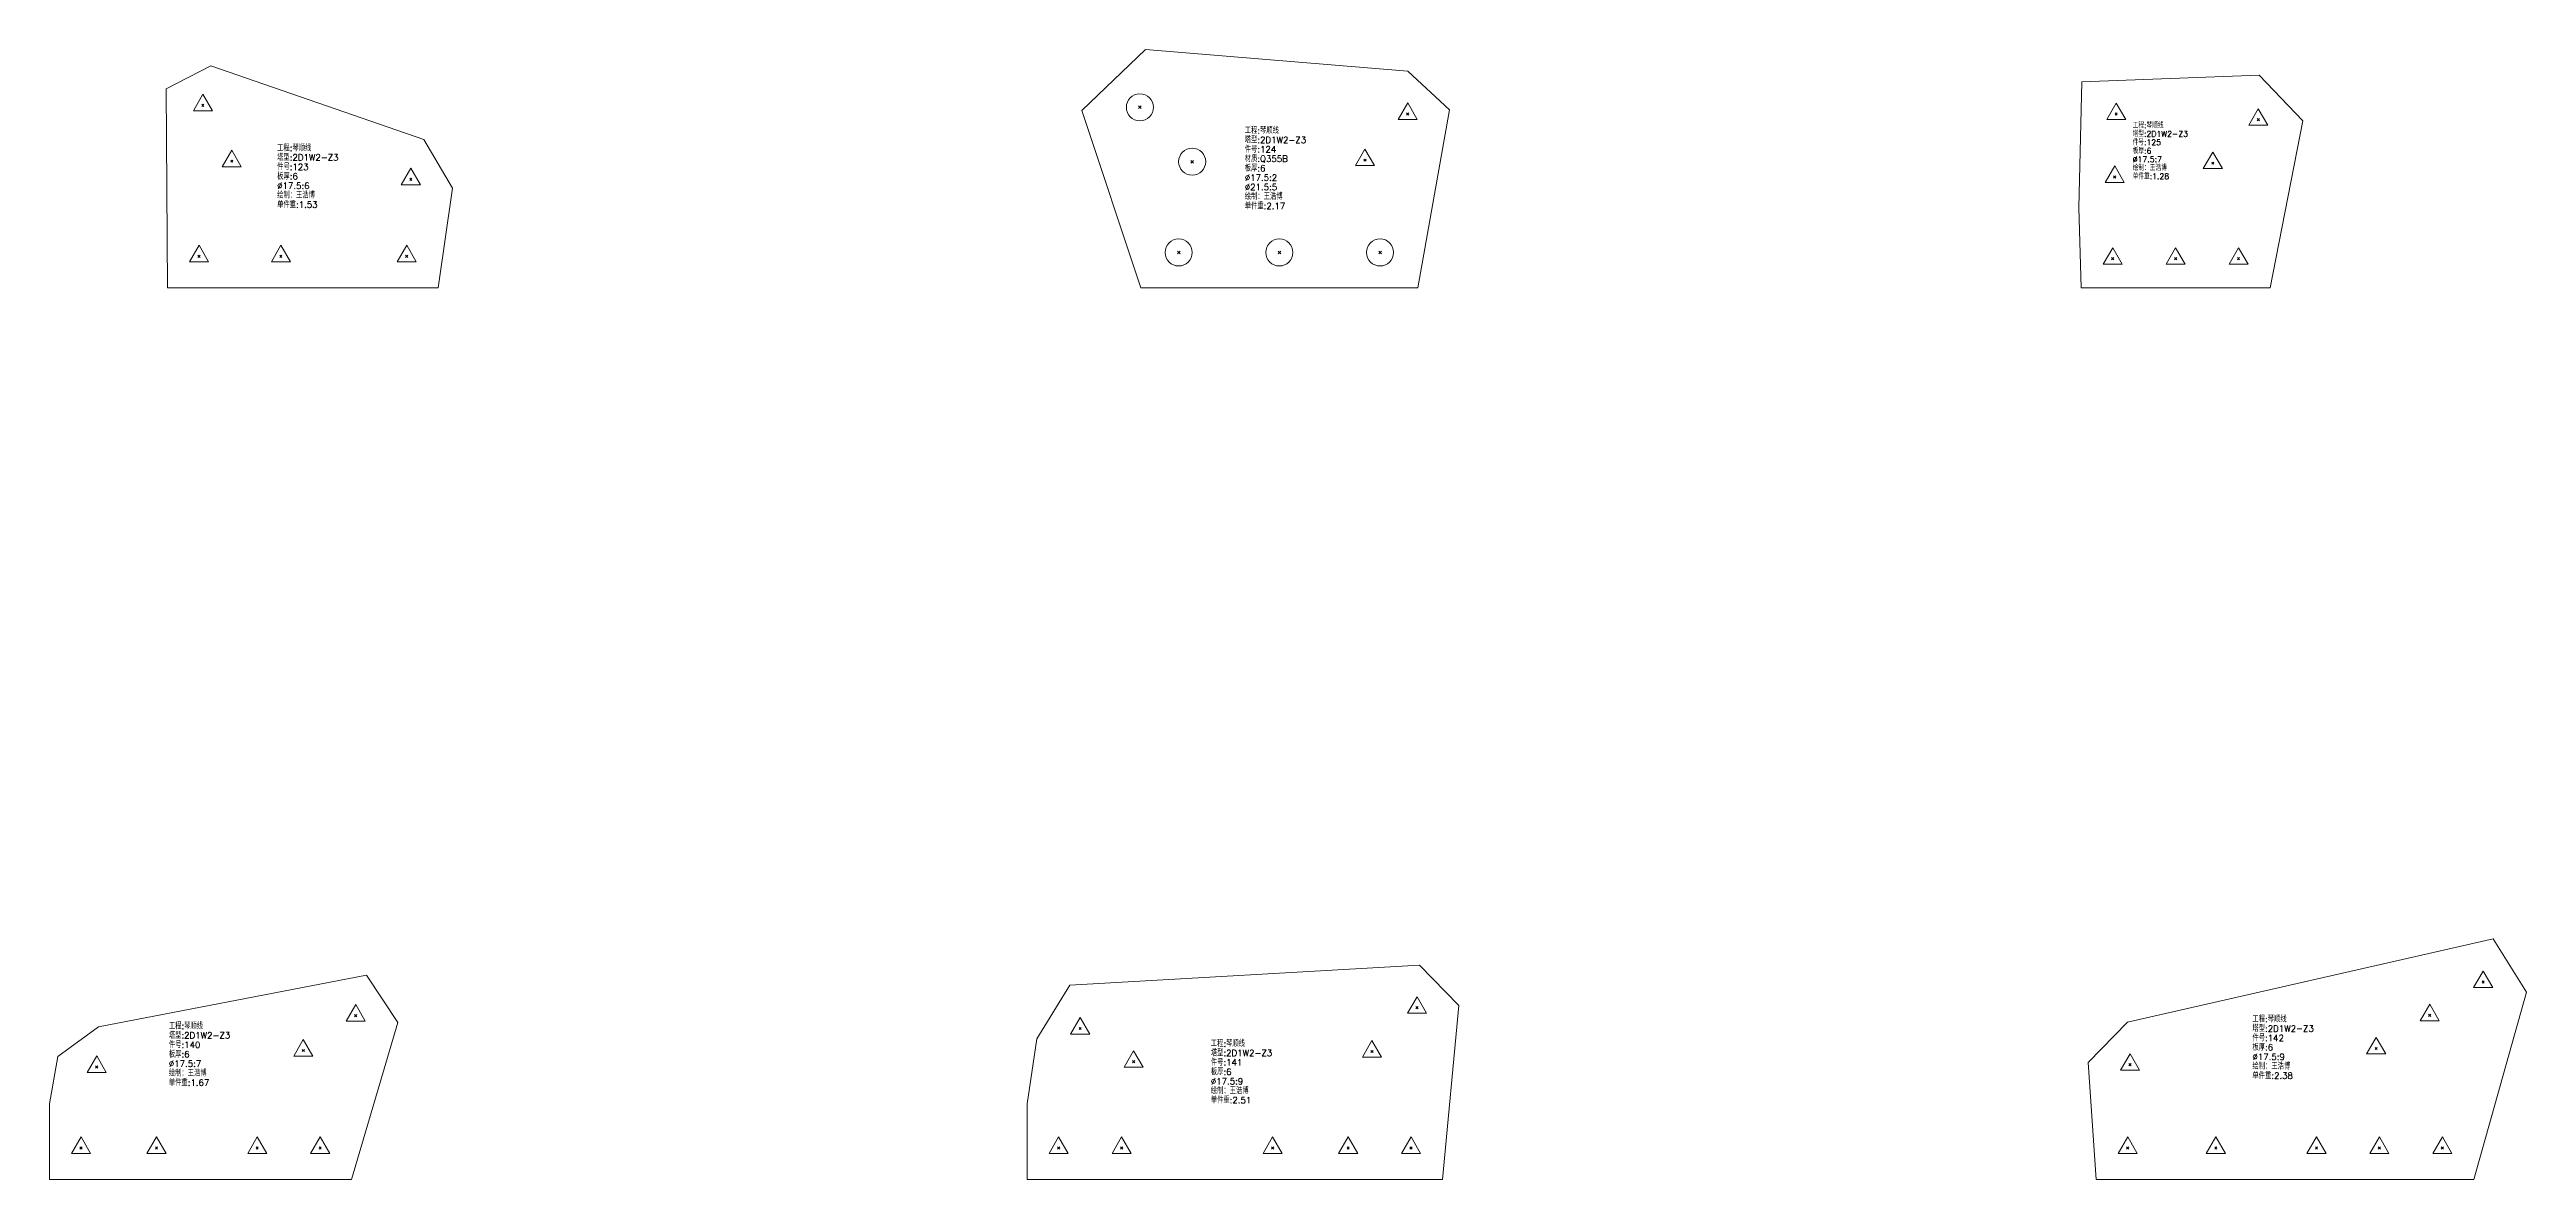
# Model space of a CAD drawing. Extents: x -580 to 8755, y 0 to 14723.
# Drawn here: x 2039 to 4007, y 13763 to 14660 of the extents above; entities that cross this region are included whole.
import ezdxf
from ezdxf.enums import TextEntityAlignment as Align

# ---------------------------------------------------------------- set-up
doc = ezdxf.new("R2010")
doc.units = 0
doc.header["$MEASUREMENT"] = 0
doc.layers.add('1', color=7, linetype='CONTINUOUS', lineweight=25)
doc.styles.get("Standard").update_dxf_attribs({"font": 'simplex.shx', "width": 0.7, "height": 3, "bigfont": 'gbhzfs.shx'})

msp = doc.modelspace()

# ---------------------------------------------------------------- linework, layer by layer
at = {"layer": '1', "color": 7, "linetype": 'Continuous', "lineweight": 18}
for p, q in [((2166.92078, 14647.49177), (2131.383, 14629.13241)), ((2336.14632, 14588.98185), (2166.92078, 14647.49177)), ((2909.55522, 14660.41946), (2859.07707, 14611.92322)), ((3118.02858, 14643.15395), (2909.55522, 14660.41946)), ((3151.03507, 14612.56691), (3118.02858, 14643.15395)), ((2131.383, 14629.13241), (2132.59503, 14471.16127)), ((3653.4811, 14634.80191), (3651.03507, 14534.83355)), ((3794.56581, 14640.01253), (3653.4811, 14634.80191)), ((3829.09892, 14603.85421), (3794.56581, 14640.01253)), ((2859.07707, 14611.92322), (2905.95077, 14471.16127)), ((3125.95077, 14471.16127), (3151.03507, 14612.56691)), ((3803.04833, 14471.16127), (3829.09892, 14603.85421)), ((2359.07707, 14550.26275), (2336.14632, 14588.98185)), ((2347.59503, 14471.16127), (2359.07707, 14550.26275)), ((3651.03507, 14534.83355), (3653.04833, 14471.16127)), ((2132.59503, 14471.16127), (2347.59503, 14471.16127)), ((2905.95077, 14471.16127), (3125.95077, 14471.16127)), ((3653.04833, 14471.16127), (3803.04833, 14471.16127)), ((3980.44571, 13953.77316), (3689.94586, 13887.62341)), ((4006.8146, 13911.29161), (3980.44571, 13953.77316)), ((2290.66644, 13924.82887), (2077.55509, 13883.87866)), ((2315.57397, 13887.35068), (2290.66644, 13924.82887)), ((2849.58406, 13916.85673), (2823.21518, 13874.37518)), ((3127.22762, 13932.91992), (2849.58406, 13916.85673)), ((3158.58674, 13900.646), (3127.22762, 13932.91992)), ((3145.57397, 13762.50353), (3158.58674, 13900.646)), ((3964.98164, 13762.50353), (4006.8146, 13911.29161)), ((2077.55509, 13883.87866), (2045.36298, 13860.13696)), ((2278.78099, 13762.50353), (2315.57397, 13887.35068)), ((3689.94586, 13887.62341), (3658.58674, 13855.3495)), ((2045.36298, 13860.13696), (2038.78099, 13822.50353)), ((2823.21518, 13874.37518), (2815.57397, 13822.50353)), ((3658.58674, 13855.3495), (3664.98164, 13762.50353)), ((2038.78099, 13822.50353), (2038.78099, 13762.50353)), ((2815.57397, 13822.50353), (2815.57397, 13762.50353)), ((2038.78099, 13762.50353), (2278.78099, 13762.50353)), ((2815.57397, 13762.50353), (3145.57397, 13762.50353)), ((3664.98164, 13762.50353), (3964.98164, 13762.50353))]:
    msp.add_line(p, q, dxfattribs=at)
at = {"layer": '1', "color": 7, "linetype": 'Continuous', "lineweight": 13}
for p, q in [((2160.62644, 14624.85104), (2153.04894, 14611.72604)), ((2168.20394, 14611.72604), (2160.62644, 14624.85104)), ((2153.04894, 14611.72604), (2168.20394, 14611.72604)), ((2159.75144, 14615.22604), (2161.50144, 14616.97604)), ((2161.50144, 14615.22604), (2159.75144, 14616.97604)), ((2904.02556, 14613.46317), (2906.17556, 14615.61317)), ((2906.17556, 14613.46317), (2904.02556, 14615.61317)), ((3117.90573, 14617.93368), (3110.32823, 14604.80868)), ((3110.32823, 14604.80868), (3125.48323, 14604.80868)), ((3117.03073, 14608.30868), (3118.78073, 14610.05868)), ((3118.78073, 14608.30868), (3117.03073, 14610.05868)), ((3125.48323, 14604.80868), (3117.90573, 14617.93368)), ((3680.86122, 14617.87495), (3673.28372, 14604.74995)), ((3673.28372, 14604.74995), (3688.43872, 14604.74995)), ((3679.98622, 14608.24995), (3681.73622, 14609.99995)), ((3681.73622, 14608.24995), (3679.98622, 14609.99995)), ((3688.43872, 14604.74995), (3680.86122, 14617.87495)), ((3793.75295, 14613.41723), (3786.17545, 14600.29223)), ((3792.87795, 14603.79223), (3794.62795, 14605.54223)), ((3794.62795, 14603.79223), (3792.87795, 14605.54223)), ((3801.33045, 14600.29223), (3793.75295, 14613.41723)), ((3786.17545, 14600.29223), (3801.33045, 14600.29223)), ((2183.57553, 14580.42893), (2175.99803, 14567.30393)), ((2175.99803, 14567.30393), (2191.15303, 14567.30393)), ((2182.70053, 14570.80393), (2184.45053, 14572.55393)), ((2184.45053, 14570.80393), (2182.70053, 14572.55393)), ((2191.15303, 14567.30393), (2183.57553, 14580.42893)), ((2325.84624, 14566.06316), (2318.26874, 14552.93816)), ((2333.42374, 14552.93816), (2325.84624, 14566.06316)), ((2945.59439, 14570.19683), (2947.74439, 14572.34683)), ((2947.74439, 14570.19683), (2945.59439, 14572.34683)), ((3083.92004, 14581.25988), (3076.34254, 14568.13488)), ((3076.34254, 14568.13488), (3091.49754, 14568.13488)), ((3083.04504, 14571.63488), (3084.79504, 14573.38488)), ((3084.79504, 14571.63488), (3083.04504, 14573.38488)), ((3091.49754, 14568.13488), (3083.92004, 14581.25988)), ((3679.6382, 14567.89076), (3672.0607, 14554.76576)), ((3687.2157, 14554.76576), (3679.6382, 14567.89076)), ((3757.5941, 14578.88497), (3750.0166, 14565.75997)), ((3750.0166, 14565.75997), (3765.1716, 14565.75997)), ((3756.7191, 14569.25997), (3758.4691, 14571.00997)), ((3758.4691, 14569.25997), (3756.7191, 14571.00997)), ((3765.1716, 14565.75997), (3757.5941, 14578.88497)), ((2318.26874, 14552.93816), (2333.42374, 14552.93816)), ((2324.97124, 14556.43816), (2326.72124, 14558.18816)), ((2326.72124, 14556.43816), (2324.97124, 14558.18816)), ((3672.0607, 14554.76576), (3687.2157, 14554.76576)), ((3678.7632, 14558.26576), (3680.5132, 14560.01576)), ((3680.5132, 14558.26576), (3678.7632, 14560.01576)), ((2157.59503, 14504.91127), (2150.01753, 14491.78627)), ((2165.17254, 14491.78627), (2157.59503, 14504.91127)), ((2222.59503, 14504.91127), (2215.01753, 14491.78627)), ((2230.17254, 14491.78627), (2222.59503, 14504.91127)), ((2322.59503, 14504.91127), (2315.01753, 14491.78627)), ((2330.17254, 14491.78627), (2322.59503, 14504.91127)), ((2150.01753, 14491.78627), (2165.17254, 14491.78627)), ((2156.72003, 14495.28627), (2158.47003, 14497.03627)), ((2158.47003, 14495.28627), (2156.72003, 14497.03627)), ((2215.01753, 14491.78627), (2230.17254, 14491.78627)), ((2221.72003, 14495.28627), (2223.47003, 14497.03627)), ((2223.47003, 14495.28627), (2221.72003, 14497.03627)), ((2315.01753, 14491.78627), (2330.17254, 14491.78627)), ((2321.72003, 14495.28627), (2323.47003, 14497.03627)), ((2323.47003, 14495.28627), (2321.72003, 14497.03627)), ((2934.87577, 14498.08627), (2937.02577, 14500.23627)), ((2937.02577, 14498.08627), (2934.87577, 14500.23627)), ((3014.87577, 14498.08627), (3017.02577, 14500.23627)), ((3017.02577, 14498.08627), (3014.87577, 14500.23627)), ((3094.87577, 14498.08627), (3097.02577, 14500.23627)), ((3097.02577, 14498.08627), (3094.87577, 14500.23627)), ((3678.04833, 14502.91127), (3670.47083, 14489.78627)), ((3670.47083, 14489.78627), (3685.62583, 14489.78627)), ((3677.17333, 14493.28627), (3678.92333, 14495.03627)), ((3678.92333, 14493.28627), (3677.17333, 14495.03627)), ((3685.62583, 14489.78627), (3678.04833, 14502.91127)), ((3728.04833, 14502.91127), (3720.47083, 14489.78627)), ((3720.47083, 14489.78627), (3735.62583, 14489.78627)), ((3727.17333, 14493.28627), (3728.92333, 14495.03627)), ((3728.92333, 14493.28627), (3727.17333, 14495.03627)), ((3735.62583, 14489.78627), (3728.04833, 14502.91127)), ((3778.04833, 14502.91127), (3770.47083, 14489.78627)), ((3770.47083, 14489.78627), (3785.62583, 14489.78627)), ((3777.17333, 14493.28627), (3778.92333, 14495.03627)), ((3778.92333, 14493.28627), (3777.17333, 14495.03627)), ((3785.62583, 14489.78627), (3778.04833, 14502.91127)), ((3972.38938, 13928.09795), (3964.81188, 13914.97295)), ((3964.81188, 13914.97295), (3979.96688, 13914.97295)), ((3971.51438, 13918.47295), (3973.26438, 13920.22295)), ((3973.26438, 13918.47295), (3971.51438, 13920.22295)), ((3979.96688, 13914.97295), (3972.38938, 13928.09795)), ((2282.02224, 13901.41868), (2274.44474, 13888.29368)), ((2289.59974, 13888.29368), (2282.02224, 13901.41868)), ((3125.32565, 13907.75263), (3117.74815, 13894.62763)), ((3117.74815, 13894.62763), (3132.90315, 13894.62763)), ((3124.45065, 13898.12763), (3126.20065, 13899.87763)), ((3126.20065, 13898.12763), (3124.45065, 13899.87763)), ((3132.90315, 13894.62763), (3125.32565, 13907.75263)), ((3929.90785, 13901.72907), (3922.33035, 13888.60407)), ((3937.48535, 13888.60407), (3929.90785, 13901.72907)), ((2274.44474, 13888.29368), (2289.59974, 13888.29368)), ((2281.14724, 13891.79368), (2282.89724, 13893.54368)), ((2282.89724, 13891.79368), (2281.14724, 13893.54368)), ((2857.6404, 13891.18151), (2850.0629, 13878.05651)), ((2850.0629, 13878.05651), (2865.2179, 13878.05651)), ((2856.7654, 13881.55651), (2858.5154, 13883.30651)), ((2858.5154, 13881.55651), (2856.7654, 13883.30651)), ((2865.2179, 13878.05651), (2857.6404, 13891.18151)), ((3887.42628, 13875.36018), (3879.84878, 13862.23518)), ((3895.00378, 13862.23518), (3887.42628, 13875.36018)), ((3922.33035, 13888.60407), (3937.48535, 13888.60407)), ((3929.03285, 13892.10407), (3930.78285, 13893.85407)), ((3930.78285, 13892.10407), (3929.03285, 13893.85407)), ((2076.2976, 13860.63775), (2068.7201, 13847.51275)), ((2083.8751, 13847.51275), (2076.2976, 13860.63775)), ((2240.37981, 13873.74364), (2232.80231, 13860.61864)), ((2232.80231, 13860.61864), (2247.95731, 13860.61864)), ((2239.50481, 13864.11864), (2241.25481, 13865.86864)), ((2241.25481, 13864.11864), (2239.50481, 13865.86864)), ((2247.95731, 13860.61864), (2240.37981, 13873.74364)), ((2900.12195, 13864.81263), (2892.54445, 13851.68763)), ((2899.24695, 13855.18763), (2900.99695, 13856.93763)), ((2900.99695, 13855.18763), (2899.24695, 13856.93763)), ((2907.69945, 13851.68763), (2900.12195, 13864.81263)), ((3089.46576, 13872.90916), (3081.88826, 13859.78416)), ((3081.88826, 13859.78416), (3097.04326, 13859.78416)), ((3088.59076, 13863.28416), (3090.34076, 13865.03416)), ((3090.34076, 13863.28416), (3088.59076, 13865.03416)), ((3097.04326, 13859.78416), (3089.46576, 13872.90916)), ((3691.84782, 13862.45612), (3684.27032, 13849.33112)), ((3699.42532, 13849.33112), (3691.84782, 13862.45612)), ((3879.84878, 13862.23518), (3895.00378, 13862.23518)), ((3886.55128, 13865.73518), (3888.30128, 13867.48518)), ((3888.30128, 13865.73518), (3886.55128, 13867.48518)), ((2068.7201, 13847.51275), (2083.8751, 13847.51275)), ((2075.4226, 13851.01275), (2077.1726, 13852.76275)), ((2077.1726, 13851.01275), (2075.4226, 13852.76275)), ((2892.54445, 13851.68763), (2907.69945, 13851.68763)), ((3684.27032, 13849.33112), (3699.42532, 13849.33112)), ((3690.97282, 13852.83112), (3692.72282, 13854.58112)), ((3692.72282, 13852.83112), (3690.97282, 13854.58112)), ((2063.78099, 13796.25353), (2056.20349, 13783.12853)), ((2071.35849, 13783.12853), (2063.78099, 13796.25353)), ((2123.78099, 13796.25353), (2116.20349, 13783.12853)), ((2131.35849, 13783.12853), (2123.78099, 13796.25353)), ((2203.78099, 13796.25353), (2196.20349, 13783.12853)), ((2211.35849, 13783.12853), (2203.78099, 13796.25353)), ((2253.78099, 13796.25353), (2246.20349, 13783.12853)), ((2261.35849, 13783.12853), (2253.78099, 13796.25353)), ((2840.57397, 13796.25353), (2832.99647, 13783.12853)), ((2848.15147, 13783.12853), (2840.57397, 13796.25353)), ((2890.57397, 13796.25353), (2882.99647, 13783.12853)), ((2898.15147, 13783.12853), (2890.57397, 13796.25353)), ((3010.57397, 13796.25353), (3002.99647, 13783.12853)), ((3018.15147, 13783.12853), (3010.57397, 13796.25353)), ((3070.57397, 13796.25353), (3062.99647, 13783.12853)), ((3078.15147, 13783.12853), (3070.57397, 13796.25353)), ((3120.57397, 13796.25353), (3112.99647, 13783.12853)), ((3128.15147, 13783.12853), (3120.57397, 13796.25353)), ((3689.98164, 13796.25353), (3682.40414, 13783.12853)), ((3697.55914, 13783.12853), (3689.98164, 13796.25353)), ((3759.98164, 13796.25353), (3752.40414, 13783.12853)), ((3767.55914, 13783.12853), (3759.98164, 13796.25353)), ((3839.98164, 13796.25353), (3832.40414, 13783.12853)), ((3847.55914, 13783.12853), (3839.98164, 13796.25353)), ((3889.98164, 13796.25353), (3882.40414, 13783.12853)), ((3897.55914, 13783.12853), (3889.98164, 13796.25353)), ((3939.98164, 13796.25353), (3932.40414, 13783.12853)), ((3947.55914, 13783.12853), (3939.98164, 13796.25353)), ((2056.20349, 13783.12853), (2071.35849, 13783.12853)), ((2062.90599, 13786.62853), (2064.65599, 13788.37853)), ((2064.65599, 13786.62853), (2062.90599, 13788.37853)), ((2116.20349, 13783.12853), (2131.35849, 13783.12853)), ((2122.90599, 13786.62853), (2124.65599, 13788.37853)), ((2124.65599, 13786.62853), (2122.90599, 13788.37853)), ((2196.20349, 13783.12853), (2211.35849, 13783.12853)), ((2202.90599, 13786.62853), (2204.65599, 13788.37853)), ((2204.65599, 13786.62853), (2202.90599, 13788.37853)), ((2246.20349, 13783.12853), (2261.35849, 13783.12853)), ((2252.90599, 13786.62853), (2254.65599, 13788.37853)), ((2254.65599, 13786.62853), (2252.90599, 13788.37853)), ((2832.99647, 13783.12853), (2848.15147, 13783.12853)), ((2839.69897, 13786.62853), (2841.44897, 13788.37853)), ((2841.44897, 13786.62853), (2839.69897, 13788.37853)), ((2882.99647, 13783.12853), (2898.15147, 13783.12853)), ((2889.69897, 13786.62853), (2891.44897, 13788.37853)), ((2891.44897, 13786.62853), (2889.69897, 13788.37853)), ((3002.99647, 13783.12853), (3018.15147, 13783.12853)), ((3009.69897, 13786.62853), (3011.44897, 13788.37853)), ((3011.44897, 13786.62853), (3009.69897, 13788.37853)), ((3062.99647, 13783.12853), (3078.15147, 13783.12853)), ((3069.69897, 13786.62853), (3071.44897, 13788.37853)), ((3071.44897, 13786.62853), (3069.69897, 13788.37853)), ((3112.99647, 13783.12853), (3128.15147, 13783.12853)), ((3119.69897, 13786.62853), (3121.44897, 13788.37853)), ((3121.44897, 13786.62853), (3119.69897, 13788.37853)), ((3682.40414, 13783.12853), (3697.55914, 13783.12853)), ((3689.10664, 13786.62853), (3690.85664, 13788.37853)), ((3690.85664, 13786.62853), (3689.10664, 13788.37853)), ((3752.40414, 13783.12853), (3767.55914, 13783.12853)), ((3759.10664, 13786.62853), (3760.85664, 13788.37853)), ((3760.85664, 13786.62853), (3759.10664, 13788.37853)), ((3832.40414, 13783.12853), (3847.55914, 13783.12853)), ((3839.10664, 13786.62853), (3840.85664, 13788.37853)), ((3840.85664, 13786.62853), (3839.10664, 13788.37853)), ((3882.40414, 13783.12853), (3897.55914, 13783.12853)), ((3889.10664, 13786.62853), (3890.85664, 13788.37853)), ((3890.85664, 13786.62853), (3889.10664, 13788.37853)), ((3932.40414, 13783.12853), (3947.55914, 13783.12853)), ((3939.10664, 13786.62853), (3940.85664, 13788.37853)), ((3940.85664, 13786.62853), (3939.10664, 13788.37853))]:
    msp.add_line(p, q, dxfattribs=at)
for centre in [(2905.10056, 14614.53817), (2946.66939, 14571.27183), (2935.95077, 14499.16127), (3015.95077, 14499.16127), (3095.95077, 14499.16127)]:
    msp.add_circle(centre, 10.75, dxfattribs=at)

# ---------------------------------------------------------------- texts
at = {"layer": '1', "color": 7, "linetype": 'Continuous', "lineweight": 18}
for s, height, p in [('工程:琴顺线', 4.5, (3693.98083, 14596.57111)), ('工程:琴顺线', 5, (2219.63429, 14578.14231)), ('件号:124', 5, (2988.46033, 14577.10615)), ('塔型:2D1W2-Z3', 5, (2988.46033, 14584.60615)), ('工程:琴顺线', 5, (2988.46033, 14592.10615)), ('件号:125', 4.5, (3693.98083, 14583.07111)), ('塔型:2D1W2-Z3', 4.5, (3693.98083, 14589.82111)), ('件号:123', 5, (2219.63429, 14563.14231)), ('塔型:2D1W2-Z3', 5, (2219.63429, 14570.64231)), ('材质:Q355B', 5, (2988.46033, 14569.60615)), ('板厚:6', 5, (2988.46033, 14562.10615)), ('板厚:6', 4.5, (3693.98083, 14576.32111)), ('绘制：王浩博', 4.5, (3693.98083, 14562.82111)), ('%%c17.5:7', 4.5, (3693.98083, 14569.57111)), ('板厚:6', 5, (2219.63429, 14555.64231)), ('绘制：王浩博', 5, (2219.63429, 14540.64231)), ('%%c17.5:6', 5, (2219.63429, 14548.14231)), ('绘制：王浩博', 5, (2988.46033, 14539.60615)), ('%%c17.5:2', 5, (2988.46033, 14554.60615)), ('%%c21.5:5', 5, (2988.46033, 14547.10615)), ('单件重:1.28', 4.5, (3693.98083, 14556.07111)), ('单件重:1.53', 5, (2219.63429, 14533.14231)), ('单件重:2.17', 5, (2988.46033, 14532.10615)), ('塔型:2D1W2-Z3', 5, (2133.58174, 13872.98199)), ('工程:琴顺线', 5, (2133.58174, 13880.48199)), ('件号:142', 5, (3789.10493, 13870.95414)), ('塔型:2D1W2-Z3', 5, (3789.10493, 13878.45414)), ('工程:琴顺线', 5, (3789.10493, 13885.95414)), ('件号:140', 5, (2133.58174, 13865.48199)), ('板厚:6', 5, (2133.58174, 13857.98199)), ('%%c17.5:7', 5, (2133.58174, 13850.48199)), ('件号:141', 5, (2961.48462, 13851.52751)), ('塔型:2D1W2-Z3', 5, (2961.48462, 13859.02751)), ('工程:琴顺线', 5, (2961.48462, 13866.52751)), ('板厚:6', 5, (3789.10493, 13863.45414)), ('绘制：王浩博', 5, (3789.10493, 13848.45414)), ('%%c17.5:9', 5, (3789.10493, 13855.95414)), ('绘制：王浩博', 5, (2133.58174, 13842.98199)), ('单件重:1.67', 5, (2133.58174, 13835.48199)), ('板厚:6', 5, (2961.48462, 13844.02751)), ('绘制：王浩博', 5, (2961.48462, 13829.02751)), ('%%c17.5:9', 5, (2961.48462, 13836.52751)), ('单件重:2.38', 5, (3789.10493, 13840.95414)), ('单件重:2.51', 5, (2961.48462, 13821.52751))]:
    msp.add_text(s, height=height, dxfattribs=at).set_placement(p, align=Align.BOTTOM_LEFT)

doc.saveas('drawing.dxf')
